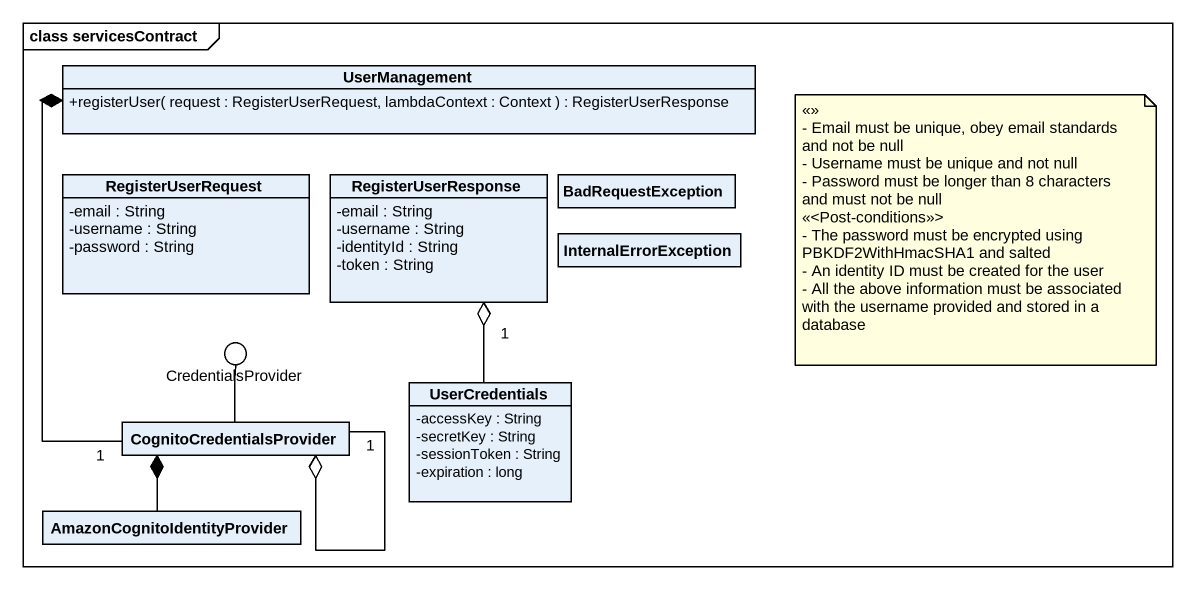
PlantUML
@startuml
mainframe class servicesContract
allowmixing
hide circle
hide empty members
skinparam classAttributeIconSize 0
class UserManagement {
  +registerUser( request : RegisterUserRequest, lambdaContext : Context ) : RegisterUserResponse
}
class RegisterUserRequest {
  -email : String
  -username : String
  -password : String
}
class RegisterUserResponse {
  -email : String
  -username : String
  -identityId : String
  -token : String
}
class BadRequestException
class InternalErrorException
() CredentialsProvider
class UserCredentials {
  -accessKey : String
  -secretKey : String
  -sessionToken : String
  -expiration : long
}
class CognitoCredentialsProvider
class "AmazonCognitoIdentityProvider" as AmazonCognitoIdentityProvide
UserManagement *-- "1" CognitoCredentialsProvider
RegisterUserResponse "1" o-- UserCredentials
CognitoCredentialsProvider -up- CredentialsProvider
CognitoCredentialsProvider o-- "1" CognitoCredentialsProvider
CognitoCredentialsProvider *-- AmazonCognitoIdentityProvide
note as N1
  <<>>
  - Email must be unique, obey email standards and not be null
  - Username must be unique and not null
  - Password must be longer than 8 characters and must not be null
  <<<Post-conditions>>>
  - The password must be encrypted using PBKDF2WithHmacSHA1 and salted
  - An identity ID must be created for the user
  - All the above information must be associated with the username provided and stored in a database
end note
@enduml
